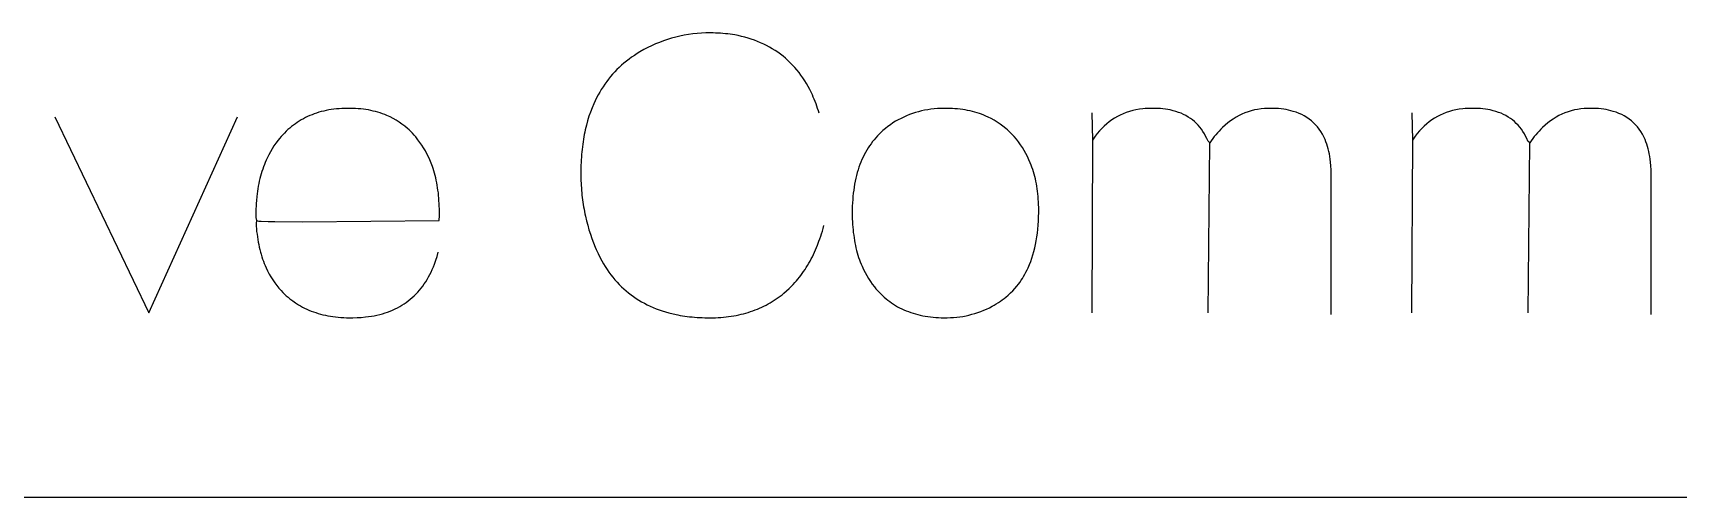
# Model space of a CAD drawing. Extents: x -148 to 148, y -92 to 92.
# Drawn here: x 36.98 to 54.84, y -92 to -86.96 of the extents above; entities that cross this region are included whole.
import ezdxf

# ---------------------------------------------------------------- set-up
doc = ezdxf.new("R2010")
doc.units = 0
doc.header["$MEASUREMENT"] = 0
doc.layers.get('0').update_dxf_attribs({"linetype": 'CONTINUOUS'})

msp = doc.modelspace()

# ---------------------------------------------------------------- linework, layer by layer
for p, q in [((43.654, -87.123), (43.612, -87.145)), ((43.696, -87.103), (43.654, -87.123)), ((43.738, -87.083), (43.696, -87.103)), ((43.781, -87.066), (43.738, -87.083)), ((43.825, -87.049), (43.781, -87.066)), ((43.869, -87.035), (43.825, -87.049)), ((43.913, -87.021), (43.869, -87.035)), ((43.958, -87.009), (43.913, -87.021)), ((44.004, -86.998), (43.958, -87.009)), ((44.05, -86.989), (44.004, -86.998)), ((44.096, -86.981), (44.05, -86.989)), ((44.143, -86.975), (44.096, -86.981)), ((44.191, -86.97), (44.143, -86.975)), ((44.239, -86.966), (44.191, -86.97)), ((44.287, -86.964), (44.239, -86.966)), ((44.337, -86.964), (44.287, -86.964)), ((44.364, -86.964), (44.337, -86.964)), ((44.391, -86.965), (44.364, -86.964)), ((44.418, -86.966), (44.391, -86.965)), ((44.445, -86.967), (44.418, -86.966)), ((44.471, -86.969), (44.445, -86.967)), ((44.497, -86.972), (44.471, -86.969)), ((44.523, -86.974), (44.497, -86.972)), ((44.549, -86.978), (44.523, -86.974)), ((44.574, -86.981), (44.549, -86.978)), ((44.599, -86.986), (44.574, -86.981)), ((44.637, -86.993), (44.599, -86.986)), ((44.673, -87.001), (44.637, -86.993)), ((44.709, -87.01), (44.673, -87.001)), ((44.744, -87.02), (44.709, -87.01)), ((44.779, -87.031), (44.744, -87.02)), ((44.813, -87.043), (44.779, -87.031)), ((44.847, -87.056), (44.813, -87.043)), ((44.88, -87.07), (44.847, -87.056)), ((44.913, -87.085), (44.88, -87.07)), ((44.944, -87.101), (44.913, -87.085)), ((44.976, -87.117), (44.944, -87.101)), ((45.006, -87.135), (44.976, -87.117)), ((45.036, -87.154), (45.006, -87.135)), ((43.371, -87.314), (43.346, -87.338)), ((43.397, -87.292), (43.371, -87.314)), ((43.424, -87.27), (43.397, -87.292)), ((43.452, -87.248), (43.424, -87.27)), ((43.48, -87.227), (43.452, -87.248)), ((43.51, -87.207), (43.48, -87.227)), ((43.539, -87.188), (43.51, -87.207)), ((43.57, -87.169), (43.539, -87.188)), ((43.612, -87.145), (43.57, -87.169)), ((45.066, -87.174), (45.036, -87.154)), ((45.095, -87.195), (45.066, -87.174)), ((45.123, -87.217), (45.095, -87.195)), ((45.15, -87.239), (45.123, -87.217)), ((45.177, -87.263), (45.15, -87.239)), ((45.202, -87.287), (45.177, -87.263)), ((45.227, -87.312), (45.202, -87.287)), ((45.251, -87.339), (45.227, -87.312)), ((43.209, -87.491), (43.189, -87.519)), ((43.23, -87.464), (43.209, -87.491)), ((43.252, -87.437), (43.23, -87.464)), ((43.274, -87.411), (43.252, -87.437)), ((43.297, -87.386), (43.274, -87.411)), ((43.321, -87.362), (43.297, -87.386)), ((43.346, -87.338), (43.321, -87.362)), ((45.274, -87.365), (45.251, -87.339)), ((45.297, -87.393), (45.274, -87.365)), ((45.318, -87.422), (45.297, -87.393)), ((45.339, -87.452), (45.318, -87.422)), ((45.359, -87.482), (45.339, -87.452)), ((45.378, -87.513), (45.359, -87.482)), ((43.1, -87.668), (43.084, -87.7)), ((43.116, -87.637), (43.1, -87.668)), ((43.133, -87.606), (43.116, -87.637)), ((43.151, -87.577), (43.133, -87.606)), ((43.17, -87.547), (43.151, -87.577)), ((43.189, -87.519), (43.17, -87.547)), ((45.397, -87.545), (45.378, -87.513)), ((45.414, -87.579), (45.397, -87.545)), ((45.431, -87.612), (45.414, -87.579)), ((45.442, -87.636), (45.431, -87.612)), ((45.452, -87.659), (45.442, -87.636)), ((45.462, -87.683), (45.452, -87.659)), ((40.011, -87.851), (39.987, -87.861)), ((40.036, -87.842), (40.011, -87.851)), ((40.061, -87.833), (40.036, -87.842)), ((40.086, -87.825), (40.061, -87.833)), ((40.112, -87.818), (40.086, -87.825)), ((40.139, -87.812), (40.112, -87.818)), ((40.165, -87.806), (40.139, -87.812)), ((40.193, -87.8), (40.165, -87.806)), ((40.22, -87.796), (40.193, -87.8)), ((40.248, -87.792), (40.22, -87.796)), ((40.277, -87.788), (40.248, -87.792)), ((40.306, -87.786), (40.277, -87.788)), ((40.335, -87.784), (40.306, -87.786)), ((40.365, -87.783), (40.335, -87.784)), ((40.395, -87.782), (40.365, -87.783)), ((40.425, -87.782), (40.395, -87.782)), ((40.455, -87.783), (40.425, -87.782)), ((40.484, -87.784), (40.455, -87.783)), ((40.512, -87.786), (40.484, -87.784)), ((40.541, -87.788), (40.512, -87.786)), ((40.568, -87.792), (40.541, -87.788)), ((40.596, -87.795), (40.568, -87.792)), ((40.623, -87.8), (40.596, -87.795)), ((40.649, -87.805), (40.623, -87.8)), ((40.676, -87.811), (40.649, -87.805)), ((40.701, -87.817), (40.676, -87.811)), ((40.727, -87.824), (40.701, -87.817)), ((40.751, -87.832), (40.727, -87.824)), ((40.776, -87.841), (40.751, -87.832)), ((40.8, -87.85), (40.776, -87.841)), ((40.824, -87.859), (40.8, -87.85)), ((43.033, -87.822), (43.017, -87.868)), ((43.05, -87.776), (43.033, -87.822)), ((43.069, -87.732), (43.05, -87.776)), ((43.084, -87.7), (43.069, -87.732)), ((45.472, -87.707), (45.462, -87.683)), ((45.481, -87.732), (45.472, -87.707)), ((45.49, -87.757), (45.481, -87.732)), ((45.498, -87.782), (45.49, -87.757)), ((45.507, -87.808), (45.498, -87.782)), ((45.514, -87.834), (45.507, -87.808)), ((46.496, -87.85), (46.465, -87.863)), ((46.527, -87.838), (46.496, -87.85)), ((46.56, -87.828), (46.527, -87.838)), ((46.593, -87.819), (46.56, -87.828)), ((46.626, -87.81), (46.593, -87.819)), ((46.66, -87.803), (46.626, -87.81)), ((46.694, -87.797), (46.66, -87.803)), ((46.729, -87.792), (46.694, -87.797)), ((46.765, -87.788), (46.729, -87.792)), ((46.801, -87.785), (46.765, -87.788)), ((46.838, -87.783), (46.801, -87.785)), ((46.875, -87.782), (46.838, -87.783)), ((46.902, -87.782), (46.875, -87.782)), ((46.932, -87.783), (46.902, -87.782)), ((46.961, -87.784), (46.932, -87.783)), ((46.989, -87.786), (46.961, -87.784)), ((47.018, -87.788), (46.989, -87.786)), ((47.046, -87.791), (47.018, -87.788)), ((47.073, -87.795), (47.046, -87.791)), ((47.1, -87.799), (47.073, -87.795)), ((47.127, -87.804), (47.1, -87.799)), ((47.153, -87.81), (47.127, -87.804)), ((47.179, -87.816), (47.153, -87.81)), ((47.205, -87.823), (47.179, -87.816)), ((47.23, -87.83), (47.205, -87.823)), ((47.254, -87.838), (47.23, -87.83)), ((47.279, -87.847), (47.254, -87.838)), ((47.303, -87.856), (47.279, -87.847)), ((48.474, -87.832), (48.481, -88.127)), ((48.816, -87.841), (48.784, -87.855)), ((48.849, -87.828), (48.816, -87.841)), ((48.883, -87.817), (48.849, -87.828)), ((48.918, -87.807), (48.883, -87.817)), ((48.954, -87.799), (48.918, -87.807)), ((48.991, -87.792), (48.954, -87.799)), ((49.028, -87.787), (48.991, -87.792)), ((49.054, -87.785), (49.028, -87.787)), ((49.08, -87.783), (49.054, -87.785)), ((49.106, -87.782), (49.08, -87.783)), ((49.133, -87.782), (49.106, -87.782)), ((49.162, -87.782), (49.133, -87.782)), ((49.191, -87.783), (49.162, -87.782)), ((49.22, -87.785), (49.191, -87.783)), ((49.247, -87.788), (49.22, -87.785)), ((49.274, -87.791), (49.247, -87.788)), ((49.3, -87.795), (49.274, -87.791)), ((49.326, -87.8), (49.3, -87.795)), ((49.357, -87.808), (49.326, -87.8)), ((49.387, -87.816), (49.357, -87.808)), ((49.416, -87.826), (49.387, -87.816)), ((49.444, -87.836), (49.416, -87.826)), ((49.471, -87.848), (49.444, -87.836)), ((49.496, -87.861), (49.471, -87.848)), ((50.104, -87.846), (50.072, -87.861)), ((50.137, -87.832), (50.104, -87.846)), ((50.17, -87.82), (50.137, -87.832)), ((50.204, -87.809), (50.17, -87.82)), ((50.239, -87.8), (50.204, -87.809)), ((50.274, -87.793), (50.239, -87.8)), ((50.311, -87.788), (50.274, -87.793)), ((50.348, -87.784), (50.311, -87.788)), ((50.385, -87.782), (50.348, -87.784)), ((50.41, -87.782), (50.385, -87.782)), ((50.441, -87.782), (50.41, -87.782)), ((50.471, -87.783), (50.441, -87.782)), ((50.5, -87.785), (50.471, -87.783)), ((50.529, -87.788), (50.5, -87.785)), ((50.557, -87.792), (50.529, -87.788)), ((50.584, -87.796), (50.557, -87.792)), ((50.61, -87.802), (50.584, -87.796)), ((50.636, -87.808), (50.61, -87.802)), ((50.661, -87.815), (50.636, -87.808)), ((50.693, -87.825), (50.661, -87.815)), ((50.724, -87.837), (50.693, -87.825)), ((50.753, -87.85), (50.724, -87.837)), ((50.781, -87.865), (50.753, -87.85)), ((51.947, -87.832), (51.954, -88.127)), ((52.289, -87.841), (52.256, -87.855)), ((52.322, -87.828), (52.289, -87.841)), ((52.356, -87.817), (52.322, -87.828)), ((52.391, -87.807), (52.356, -87.817)), ((52.427, -87.799), (52.391, -87.807)), ((52.463, -87.792), (52.427, -87.799)), ((52.501, -87.787), (52.463, -87.792)), ((52.526, -87.785), (52.501, -87.787)), ((52.552, -87.783), (52.526, -87.785)), ((52.579, -87.782), (52.552, -87.783)), ((52.606, -87.782), (52.579, -87.782)), ((52.635, -87.782), (52.606, -87.782)), ((52.664, -87.783), (52.635, -87.782)), ((52.692, -87.785), (52.664, -87.783)), ((52.72, -87.788), (52.692, -87.785)), ((52.747, -87.791), (52.72, -87.788)), ((52.773, -87.795), (52.747, -87.791)), ((52.799, -87.8), (52.773, -87.795)), ((52.83, -87.808), (52.799, -87.8)), ((52.86, -87.816), (52.83, -87.808)), ((52.889, -87.826), (52.86, -87.816)), ((52.916, -87.836), (52.889, -87.826)), ((52.943, -87.848), (52.916, -87.836)), ((52.969, -87.861), (52.943, -87.848)), ((53.576, -87.846), (53.544, -87.861)), ((53.609, -87.832), (53.576, -87.846)), ((53.643, -87.82), (53.609, -87.832)), ((53.677, -87.809), (53.643, -87.82)), ((53.712, -87.8), (53.677, -87.809)), ((53.747, -87.793), (53.712, -87.8)), ((53.783, -87.788), (53.747, -87.793)), ((53.82, -87.784), (53.783, -87.788)), ((53.858, -87.782), (53.82, -87.784)), ((53.883, -87.782), (53.858, -87.782)), ((53.914, -87.782), (53.883, -87.782)), ((53.944, -87.783), (53.914, -87.782)), ((53.973, -87.785), (53.944, -87.783)), ((54.002, -87.788), (53.973, -87.785)), ((54.03, -87.792), (54.002, -87.788)), ((54.057, -87.796), (54.03, -87.792)), ((54.083, -87.802), (54.057, -87.796)), ((54.109, -87.808), (54.083, -87.802)), ((54.134, -87.815), (54.109, -87.808)), ((54.166, -87.825), (54.134, -87.815)), ((54.196, -87.837), (54.166, -87.825)), ((54.226, -87.85), (54.196, -87.837)), ((54.254, -87.865), (54.226, -87.85)), ((37.22, -87.873), (38.239, -90)), ((38.239, -90), (39.201, -87.873)), ((39.749, -88.013), (39.73, -88.031)), ((39.769, -87.996), (39.749, -88.013)), ((39.789, -87.98), (39.769, -87.996)), ((39.809, -87.964), (39.789, -87.98)), ((39.83, -87.949), (39.809, -87.964)), ((39.851, -87.934), (39.83, -87.949)), ((39.872, -87.92), (39.851, -87.934)), ((39.895, -87.907), (39.872, -87.92)), ((39.917, -87.895), (39.895, -87.907)), ((39.94, -87.883), (39.917, -87.895)), ((39.963, -87.872), (39.94, -87.883)), ((39.987, -87.861), (39.963, -87.872)), ((40.858, -87.875), (40.824, -87.859)), ((40.892, -87.892), (40.858, -87.875)), ((40.925, -87.911), (40.892, -87.892)), ((40.956, -87.931), (40.925, -87.911)), ((40.987, -87.953), (40.956, -87.931)), ((41.017, -87.976), (40.987, -87.953)), ((41.046, -88), (41.017, -87.976)), ((41.065, -88.017), (41.046, -88)), ((41.084, -88.035), (41.065, -88.017)), ((42.977, -88.015), (42.971, -88.04)), ((42.983, -87.99), (42.977, -88.015)), ((42.989, -87.965), (42.983, -87.99)), ((43.002, -87.916), (42.989, -87.965)), ((43.017, -87.868), (43.002, -87.916)), ((46.208, -88.023), (46.187, -88.042)), ((46.234, -88.001), (46.208, -88.023)), ((46.261, -87.98), (46.234, -88.001)), ((46.288, -87.96), (46.261, -87.98)), ((46.316, -87.941), (46.288, -87.96)), ((46.345, -87.923), (46.316, -87.941)), ((46.374, -87.907), (46.345, -87.923)), ((46.404, -87.891), (46.374, -87.907)), ((46.434, -87.876), (46.404, -87.891)), ((46.465, -87.863), (46.434, -87.876)), ((47.326, -87.866), (47.303, -87.856)), ((47.349, -87.877), (47.326, -87.866)), ((47.383, -87.894), (47.349, -87.877)), ((47.416, -87.912), (47.383, -87.894)), ((47.448, -87.932), (47.416, -87.912)), ((47.48, -87.953), (47.448, -87.932)), ((47.51, -87.976), (47.48, -87.953)), ((47.54, -87.999), (47.51, -87.976)), ((47.559, -88.016), (47.54, -87.999)), ((47.577, -88.034), (47.559, -88.016)), ((48.558, -88.026), (48.534, -88.055)), ((48.583, -87.999), (48.558, -88.026)), ((48.609, -87.974), (48.583, -87.999)), ((48.636, -87.95), (48.609, -87.974)), ((48.664, -87.928), (48.636, -87.95)), ((48.692, -87.907), (48.664, -87.928)), ((48.722, -87.888), (48.692, -87.907)), ((48.752, -87.871), (48.722, -87.888)), ((48.784, -87.855), (48.752, -87.871)), ((49.521, -87.876), (49.496, -87.861)), ((49.545, -87.891), (49.521, -87.876)), ((49.567, -87.908), (49.545, -87.891)), ((49.589, -87.926), (49.567, -87.908)), ((49.609, -87.945), (49.589, -87.926)), ((49.629, -87.965), (49.609, -87.945)), ((49.647, -87.986), (49.629, -87.965)), ((49.665, -88.009), (49.647, -87.986)), ((49.681, -88.033), (49.665, -88.009)), ((49.857, -88.028), (49.839, -88.047)), ((49.875, -88.009), (49.857, -88.028)), ((49.893, -87.991), (49.875, -88.009)), ((49.921, -87.965), (49.893, -87.991)), ((49.95, -87.941), (49.921, -87.965)), ((49.979, -87.918), (49.95, -87.941)), ((50.009, -87.898), (49.979, -87.918)), ((50.04, -87.879), (50.009, -87.898)), ((50.072, -87.861), (50.04, -87.879)), ((50.808, -87.881), (50.781, -87.865)), ((50.834, -87.899), (50.808, -87.881)), ((50.858, -87.918), (50.834, -87.899)), ((50.881, -87.938), (50.858, -87.918)), ((50.903, -87.96), (50.881, -87.938)), ((50.923, -87.983), (50.903, -87.96)), ((50.942, -88.008), (50.923, -87.983)), ((50.96, -88.034), (50.942, -88.008)), ((52.031, -88.026), (52.007, -88.055)), ((52.056, -87.999), (52.031, -88.026)), ((52.082, -87.974), (52.056, -87.999)), ((52.109, -87.95), (52.082, -87.974)), ((52.136, -87.928), (52.109, -87.95)), ((52.165, -87.907), (52.136, -87.928)), ((52.195, -87.888), (52.165, -87.907)), ((52.225, -87.871), (52.195, -87.888)), ((52.256, -87.855), (52.225, -87.871)), ((52.994, -87.876), (52.969, -87.861)), ((53.017, -87.891), (52.994, -87.876)), ((53.04, -87.908), (53.017, -87.891)), ((53.062, -87.926), (53.04, -87.908)), ((53.082, -87.945), (53.062, -87.926)), ((53.102, -87.965), (53.082, -87.945)), ((53.12, -87.986), (53.102, -87.965)), ((53.137, -88.009), (53.12, -87.986)), ((53.154, -88.033), (53.137, -88.009)), ((53.329, -88.028), (53.312, -88.047)), ((53.347, -88.009), (53.329, -88.028)), ((53.366, -87.991), (53.347, -88.009)), ((53.394, -87.965), (53.366, -87.991)), ((53.423, -87.941), (53.394, -87.965)), ((53.452, -87.918), (53.423, -87.941)), ((53.482, -87.898), (53.452, -87.918)), ((53.513, -87.879), (53.482, -87.898)), ((53.544, -87.861), (53.513, -87.879)), ((54.281, -87.881), (54.254, -87.865)), ((54.307, -87.899), (54.281, -87.881)), ((54.331, -87.918), (54.307, -87.899)), ((54.354, -87.938), (54.331, -87.918)), ((54.376, -87.96), (54.354, -87.938)), ((54.396, -87.983), (54.376, -87.96)), ((54.415, -88.008), (54.396, -87.983)), ((54.433, -88.034), (54.415, -88.008)), ((39.598, -88.19), (39.578, -88.222)), ((39.62, -88.159), (39.598, -88.19)), ((39.642, -88.129), (39.62, -88.159)), ((39.658, -88.109), (39.642, -88.129)), ((39.675, -88.089), (39.658, -88.109)), ((39.693, -88.069), (39.675, -88.089)), ((39.711, -88.05), (39.693, -88.069)), ((39.73, -88.031), (39.711, -88.05)), ((41.102, -88.053), (41.084, -88.035)), ((41.119, -88.072), (41.102, -88.053)), ((41.136, -88.092), (41.119, -88.072)), ((41.161, -88.122), (41.136, -88.092)), ((41.182, -88.151), (41.161, -88.122)), ((41.203, -88.181), (41.182, -88.151)), ((41.222, -88.211), (41.203, -88.181)), ((42.945, -88.199), (42.942, -88.227)), ((42.949, -88.172), (42.945, -88.199)), ((42.953, -88.145), (42.949, -88.172)), ((42.957, -88.118), (42.953, -88.145)), ((42.961, -88.092), (42.957, -88.118)), ((42.966, -88.066), (42.961, -88.092)), ((42.971, -88.04), (42.966, -88.066)), ((46.062, -88.188), (46.046, -88.212)), ((46.078, -88.166), (46.062, -88.188)), ((46.094, -88.143), (46.078, -88.166)), ((46.112, -88.122), (46.094, -88.143)), ((46.129, -88.101), (46.112, -88.122)), ((46.148, -88.081), (46.129, -88.101)), ((46.167, -88.061), (46.148, -88.081)), ((46.187, -88.042), (46.167, -88.061)), ((47.596, -88.052), (47.577, -88.034)), ((47.614, -88.07), (47.596, -88.052)), ((47.631, -88.089), (47.614, -88.07)), ((47.656, -88.118), (47.631, -88.089)), ((47.679, -88.147), (47.656, -88.118)), ((47.701, -88.177), (47.679, -88.147)), ((47.721, -88.208), (47.701, -88.177)), ((47.741, -88.239), (47.721, -88.208)), ((48.481, -88.127), (48.473, -90)), ((48.496, -88.105), (48.481, -88.127)), ((48.511, -88.085), (48.496, -88.105)), ((48.534, -88.055), (48.511, -88.085)), ((49.696, -88.057), (49.681, -88.033)), ((49.71, -88.084), (49.696, -88.057)), ((49.724, -88.111), (49.71, -88.084)), ((49.736, -88.139), (49.724, -88.111)), ((49.755, -88.157), (49.736, -88.139)), ((49.739, -90), (49.755, -88.157)), ((49.771, -88.134), (49.755, -88.157)), ((49.788, -88.111), (49.771, -88.134)), ((49.804, -88.089), (49.788, -88.111)), ((49.822, -88.068), (49.804, -88.089)), ((49.839, -88.047), (49.822, -88.068)), ((50.977, -88.062), (50.96, -88.034)), ((50.992, -88.091), (50.977, -88.062)), ((51.006, -88.121), (50.992, -88.091)), ((51.016, -88.145), (51.006, -88.121)), ((51.024, -88.17), (51.016, -88.145)), ((51.033, -88.195), (51.024, -88.17)), ((51.04, -88.222), (51.033, -88.195)), ((51.954, -88.127), (51.946, -90)), ((51.969, -88.105), (51.954, -88.127)), ((51.984, -88.085), (51.969, -88.105)), ((52.007, -88.055), (51.984, -88.085)), ((53.169, -88.057), (53.154, -88.033)), ((53.183, -88.084), (53.169, -88.057)), ((53.196, -88.111), (53.183, -88.084)), ((53.208, -88.139), (53.196, -88.111)), ((53.228, -88.157), (53.208, -88.139)), ((53.212, -90), (53.228, -88.157)), ((53.244, -88.134), (53.228, -88.157)), ((53.26, -88.111), (53.244, -88.134)), ((53.277, -88.089), (53.26, -88.111)), ((53.294, -88.068), (53.277, -88.089)), ((53.312, -88.047), (53.294, -88.068)), ((54.45, -88.062), (54.433, -88.034)), ((54.465, -88.091), (54.45, -88.062)), ((54.479, -88.121), (54.465, -88.091)), ((54.488, -88.145), (54.479, -88.121)), ((54.497, -88.17), (54.488, -88.145)), ((54.505, -88.195), (54.497, -88.17)), ((54.513, -88.222), (54.505, -88.195)), ((39.503, -88.368), (39.494, -88.393)), ((39.513, -88.345), (39.503, -88.368)), ((39.524, -88.322), (39.513, -88.345)), ((39.541, -88.287), (39.524, -88.322)), ((39.559, -88.254), (39.541, -88.287)), ((39.578, -88.222), (39.559, -88.254)), ((41.241, -88.243), (41.222, -88.211)), ((41.258, -88.275), (41.241, -88.243)), ((41.274, -88.308), (41.258, -88.275)), ((41.29, -88.342), (41.274, -88.308)), ((41.304, -88.377), (41.29, -88.342)), ((41.317, -88.412), (41.304, -88.377)), ((42.931, -88.368), (42.93, -88.397)), ((42.933, -88.339), (42.931, -88.368)), ((42.935, -88.311), (42.933, -88.339)), ((42.937, -88.282), (42.935, -88.311)), ((42.939, -88.254), (42.937, -88.282)), ((42.942, -88.227), (42.939, -88.254)), ((45.968, -88.365), (45.957, -88.392)), ((45.98, -88.338), (45.968, -88.365)), ((45.992, -88.311), (45.98, -88.338)), ((46.004, -88.286), (45.992, -88.311)), ((46.018, -88.26), (46.004, -88.286)), ((46.032, -88.236), (46.018, -88.26)), ((46.046, -88.212), (46.032, -88.236)), ((47.759, -88.271), (47.741, -88.239)), ((47.776, -88.305), (47.759, -88.271)), ((47.792, -88.339), (47.776, -88.305)), ((47.807, -88.373), (47.792, -88.339)), ((47.817, -88.397), (47.807, -88.373)), ((51.047, -88.249), (51.04, -88.222)), ((51.053, -88.277), (51.047, -88.249)), ((51.058, -88.305), (51.053, -88.277)), ((51.062, -88.335), (51.058, -88.305)), ((51.066, -88.365), (51.062, -88.335)), ((51.07, -88.407), (51.066, -88.365)), ((54.519, -88.249), (54.513, -88.222)), ((54.525, -88.277), (54.519, -88.249)), ((54.531, -88.305), (54.525, -88.277)), ((54.535, -88.335), (54.531, -88.305)), ((54.539, -88.365), (54.535, -88.335)), ((54.543, -88.407), (54.539, -88.365)), ((39.446, -88.545), (39.439, -88.571)), ((39.452, -88.518), (39.446, -88.545)), ((39.46, -88.492), (39.452, -88.518)), ((39.467, -88.467), (39.46, -88.492)), ((39.476, -88.442), (39.467, -88.467)), ((39.484, -88.417), (39.476, -88.442)), ((39.494, -88.393), (39.484, -88.417)), ((41.325, -88.436), (41.317, -88.412)), ((41.333, -88.461), (41.325, -88.436)), ((41.34, -88.486), (41.333, -88.461)), ((41.347, -88.511), (41.34, -88.486)), ((41.354, -88.537), (41.347, -88.511)), ((41.359, -88.563), (41.354, -88.537)), ((41.365, -88.589), (41.359, -88.563)), ((42.93, -88.397), (42.929, -88.427)), ((42.929, -88.427), (42.929, -88.457)), ((42.929, -88.457), (42.929, -88.487)), ((42.929, -88.487), (42.929, -88.513)), ((42.929, -88.513), (42.929, -88.54)), ((42.929, -88.54), (42.93, -88.567)), ((45.913, -88.54), (45.907, -88.571)), ((45.921, -88.509), (45.913, -88.54)), ((45.929, -88.479), (45.921, -88.509)), ((45.938, -88.45), (45.929, -88.479)), ((45.947, -88.421), (45.938, -88.45)), ((45.957, -88.392), (45.947, -88.421)), ((47.825, -88.421), (47.817, -88.397)), ((47.834, -88.446), (47.825, -88.421)), ((47.841, -88.47), (47.834, -88.446)), ((47.849, -88.496), (47.841, -88.47)), ((47.856, -88.521), (47.849, -88.496)), ((47.862, -88.547), (47.856, -88.521)), ((47.868, -88.574), (47.862, -88.547)), ((51.073, -88.45), (51.07, -88.407)), ((51.074, -88.494), (51.073, -88.45)), ((51.074, -90.018), (51.074, -88.494)), ((54.545, -88.45), (54.543, -88.407)), ((54.547, -88.494), (54.545, -88.45)), ((54.547, -90.018), (54.547, -88.494)), ((39.412, -88.739), (39.407, -88.783)), ((39.415, -88.71), (39.412, -88.739)), ((39.419, -88.682), (39.415, -88.71)), ((39.423, -88.654), (39.419, -88.682)), ((39.428, -88.626), (39.423, -88.654)), ((39.433, -88.598), (39.428, -88.626)), ((39.439, -88.571), (39.433, -88.598)), ((41.37, -88.616), (41.365, -88.589)), ((41.374, -88.643), (41.37, -88.616)), ((41.378, -88.67), (41.374, -88.643)), ((41.382, -88.698), (41.378, -88.67)), ((41.385, -88.726), (41.382, -88.698)), ((41.387, -88.755), (41.385, -88.726)), ((42.93, -88.567), (42.931, -88.593)), ((42.931, -88.593), (42.932, -88.62)), ((42.932, -88.62), (42.934, -88.646)), ((42.934, -88.646), (42.936, -88.672)), ((42.936, -88.672), (42.938, -88.698)), ((42.938, -88.698), (42.941, -88.724)), ((42.941, -88.724), (42.944, -88.75)), ((45.882, -88.737), (45.879, -88.772)), ((45.886, -88.703), (45.882, -88.737)), ((45.89, -88.669), (45.886, -88.703)), ((45.895, -88.636), (45.89, -88.669)), ((45.9, -88.603), (45.895, -88.636)), ((45.907, -88.571), (45.9, -88.603)), ((47.873, -88.6), (47.868, -88.574)), ((47.878, -88.627), (47.873, -88.6)), ((47.882, -88.655), (47.878, -88.627)), ((47.886, -88.682), (47.882, -88.655)), ((47.889, -88.711), (47.886, -88.682)), ((47.892, -88.739), (47.889, -88.711)), ((47.894, -88.768), (47.892, -88.739)), ((39.402, -88.905), (39.401, -88.937)), ((39.404, -88.844), (39.402, -88.874)), ((39.402, -88.874), (39.402, -88.905)), ((39.405, -88.813), (39.404, -88.844)), ((39.407, -88.783), (39.405, -88.813)), ((41.389, -88.784), (41.387, -88.755)), ((41.391, -88.813), (41.389, -88.784)), ((41.392, -88.842), (41.391, -88.813)), ((41.393, -88.872), (41.392, -88.842)), ((41.393, -88.903), (41.393, -88.872)), ((41.393, -88.943), (41.393, -88.903)), ((42.944, -88.75), (42.947, -88.775)), ((42.947, -88.775), (42.951, -88.801)), ((42.951, -88.801), (42.954, -88.826)), ((42.954, -88.826), (42.959, -88.852)), ((42.959, -88.852), (42.963, -88.877)), ((42.963, -88.877), (42.968, -88.902)), ((42.968, -88.902), (42.973, -88.927)), ((45.875, -88.844), (45.874, -88.881)), ((45.874, -88.881), (45.874, -88.918)), ((45.874, -88.918), (45.874, -88.95)), ((45.877, -88.808), (45.875, -88.844)), ((45.879, -88.772), (45.877, -88.808)), ((47.896, -88.797), (47.894, -88.768)), ((47.897, -88.827), (47.896, -88.797)), ((47.898, -88.857), (47.897, -88.827)), ((47.897, -88.958), (47.898, -88.911)), ((47.898, -88.911), (47.898, -88.857)), ((39.401, -88.937), (39.402, -88.968)), ((39.402, -88.968), (39.408, -89)), ((39.408, -89), (39.404, -89.03)), ((39.404, -89.03), (39.405, -89.06)), ((39.405, -89.06), (39.408, -89.09)), ((39.408, -89), (39.433, -89.005)), ((39.408, -89.09), (39.41, -89.12)), ((39.433, -89.005), (39.459, -89.007)), ((39.459, -89.007), (39.535, -89.01)), ((39.535, -89.01), (39.606, -89.011)), ((39.606, -89.011), (39.909, -89.013)), ((39.909, -89.013), (41.391, -89)), ((41.391, -89), (41.393, -88.943)), ((42.973, -88.927), (42.978, -88.952)), ((42.978, -88.952), (42.99, -89.001)), ((42.99, -89.001), (43.003, -89.05)), ((43.003, -89.05), (43.017, -89.099)), ((43.017, -89.099), (43.032, -89.147)), ((45.55, -89.114), (45.558, -89.085)), ((45.558, -89.085), (45.565, -89.055)), ((45.874, -88.95), (45.875, -88.981)), ((45.875, -88.981), (45.876, -89.012)), ((45.876, -89.012), (45.878, -89.042)), ((45.878, -89.042), (45.88, -89.072)), ((45.88, -89.072), (45.883, -89.101)), ((45.883, -89.101), (45.886, -89.13)), ((47.884, -89.135), (47.889, -89.092)), ((47.889, -89.092), (47.892, -89.048)), ((47.892, -89.048), (47.895, -89.004)), ((47.895, -89.004), (47.897, -88.958)), ((39.41, -89.12), (39.414, -89.149)), ((39.414, -89.149), (39.418, -89.177)), ((39.418, -89.177), (39.422, -89.206)), ((39.422, -89.206), (39.427, -89.233)), ((39.427, -89.233), (39.432, -89.261)), ((39.432, -89.261), (39.438, -89.288)), ((43.032, -89.147), (43.048, -89.194)), ((43.048, -89.194), (43.066, -89.241)), ((43.066, -89.241), (43.085, -89.288)), ((45.488, -89.292), (45.498, -89.265)), ((45.498, -89.265), (45.513, -89.225)), ((45.513, -89.225), (45.523, -89.198)), ((45.523, -89.198), (45.532, -89.17)), ((45.532, -89.17), (45.541, -89.142)), ((45.541, -89.142), (45.55, -89.114)), ((45.886, -89.13), (45.89, -89.159)), ((45.89, -89.159), (45.894, -89.188)), ((45.894, -89.188), (45.898, -89.216)), ((45.898, -89.216), (45.903, -89.243)), ((45.903, -89.243), (45.909, -89.27)), ((45.909, -89.27), (45.915, -89.297)), ((47.855, -89.297), (47.864, -89.258)), ((47.864, -89.258), (47.871, -89.218)), ((47.871, -89.218), (47.878, -89.177)), ((47.878, -89.177), (47.884, -89.135)), ((39.438, -89.288), (39.444, -89.314)), ((39.444, -89.314), (39.451, -89.341)), ((39.451, -89.341), (39.458, -89.366)), ((39.458, -89.366), (39.466, -89.392)), ((39.466, -89.392), (39.474, -89.417)), ((39.474, -89.417), (39.483, -89.441)), ((39.483, -89.441), (39.492, -89.465)), ((41.34, -89.471), (41.355, -89.43)), ((41.355, -89.43), (41.369, -89.388)), ((41.369, -89.388), (41.381, -89.344)), ((43.085, -89.288), (43.095, -89.312)), ((43.095, -89.312), (43.106, -89.335)), ((43.106, -89.335), (43.117, -89.358)), ((43.117, -89.358), (43.139, -89.403)), ((43.139, -89.403), (43.157, -89.436)), ((43.157, -89.436), (43.175, -89.468)), ((45.404, -89.463), (45.417, -89.44)), ((45.417, -89.44), (45.43, -89.416)), ((45.43, -89.416), (45.442, -89.392)), ((45.442, -89.392), (45.454, -89.368)), ((45.454, -89.368), (45.466, -89.343)), ((45.466, -89.343), (45.477, -89.317)), ((45.477, -89.317), (45.488, -89.292)), ((45.915, -89.297), (45.922, -89.323)), ((45.922, -89.323), (45.929, -89.349)), ((45.929, -89.349), (45.936, -89.375)), ((45.936, -89.375), (45.944, -89.4)), ((45.944, -89.4), (45.953, -89.425)), ((45.953, -89.425), (45.962, -89.449)), ((45.962, -89.449), (45.971, -89.473)), ((47.798, -89.477), (47.811, -89.443)), ((47.811, -89.443), (47.823, -89.408)), ((47.823, -89.408), (47.835, -89.372)), ((47.835, -89.372), (47.845, -89.335)), ((47.845, -89.335), (47.855, -89.297)), ((39.492, -89.465), (39.502, -89.489)), ((39.502, -89.489), (39.513, -89.512)), ((39.513, -89.512), (39.529, -89.546)), ((39.529, -89.546), (39.547, -89.58)), ((39.547, -89.58), (39.565, -89.612)), ((39.565, -89.612), (39.585, -89.643)), ((41.261, -89.638), (41.276, -89.612)), ((41.276, -89.612), (41.29, -89.585)), ((41.29, -89.585), (41.303, -89.558)), ((41.303, -89.558), (41.316, -89.53)), ((41.316, -89.53), (41.329, -89.501)), ((41.329, -89.501), (41.34, -89.471)), ((43.175, -89.468), (43.194, -89.499)), ((43.194, -89.499), (43.214, -89.529)), ((43.214, -89.529), (43.234, -89.558)), ((43.234, -89.558), (43.255, -89.587)), ((43.255, -89.587), (43.277, -89.614)), ((43.277, -89.614), (43.299, -89.641)), ((45.268, -89.654), (45.285, -89.635)), ((45.285, -89.635), (45.301, -89.615)), ((45.301, -89.615), (45.317, -89.594)), ((45.317, -89.594), (45.332, -89.574)), ((45.332, -89.574), (45.347, -89.552)), ((45.347, -89.552), (45.362, -89.531)), ((45.362, -89.531), (45.376, -89.509)), ((45.376, -89.509), (45.39, -89.486)), ((45.39, -89.486), (45.404, -89.463)), ((45.971, -89.473), (45.981, -89.496)), ((45.981, -89.496), (45.997, -89.531)), ((45.997, -89.531), (46.014, -89.565)), ((46.014, -89.565), (46.032, -89.597)), ((46.032, -89.597), (46.051, -89.629)), ((46.051, -89.629), (46.071, -89.66)), ((47.707, -89.648), (47.721, -89.627)), ((47.721, -89.627), (47.734, -89.605)), ((47.734, -89.605), (47.747, -89.582)), ((47.747, -89.582), (47.76, -89.559)), ((47.76, -89.559), (47.772, -89.535)), ((47.772, -89.535), (47.783, -89.511)), ((47.783, -89.511), (47.798, -89.477)), ((39.585, -89.643), (39.606, -89.674)), ((39.606, -89.674), (39.628, -89.703)), ((39.628, -89.703), (39.652, -89.732)), ((39.652, -89.732), (39.677, -89.76)), ((39.677, -89.76), (39.695, -89.779)), ((39.695, -89.779), (39.713, -89.797)), ((39.713, -89.797), (39.732, -89.815)), ((39.732, -89.815), (39.751, -89.831)), ((41.12, -89.817), (41.139, -89.797)), ((41.139, -89.797), (41.159, -89.777)), ((41.159, -89.777), (41.177, -89.756)), ((41.177, -89.756), (41.195, -89.734)), ((41.195, -89.734), (41.213, -89.711)), ((41.213, -89.711), (41.229, -89.687)), ((41.229, -89.687), (41.245, -89.663)), ((41.245, -89.663), (41.261, -89.638)), ((43.299, -89.641), (43.322, -89.667)), ((43.322, -89.667), (43.346, -89.692)), ((43.346, -89.692), (43.37, -89.717)), ((43.37, -89.717), (43.395, -89.74)), ((43.395, -89.74), (43.421, -89.763)), ((43.421, -89.763), (43.447, -89.784)), ((43.447, -89.784), (43.474, -89.805)), ((43.474, -89.805), (43.501, -89.825)), ((45.091, -89.82), (45.112, -89.804)), ((45.112, -89.804), (45.132, -89.787)), ((45.132, -89.787), (45.161, -89.763)), ((45.161, -89.763), (45.189, -89.737)), ((45.189, -89.737), (45.216, -89.71)), ((45.216, -89.71), (45.234, -89.692)), ((45.234, -89.692), (45.251, -89.673)), ((45.251, -89.673), (45.268, -89.654)), ((46.071, -89.66), (46.092, -89.69)), ((46.092, -89.69), (46.115, -89.719)), ((46.115, -89.719), (46.131, -89.739)), ((46.131, -89.739), (46.148, -89.759)), ((46.148, -89.759), (46.166, -89.778)), ((46.166, -89.778), (46.184, -89.796)), ((46.184, -89.796), (46.202, -89.814)), ((46.202, -89.814), (46.221, -89.831)), ((47.543, -89.83), (47.568, -89.808)), ((47.568, -89.808), (47.593, -89.785)), ((47.593, -89.785), (47.617, -89.761)), ((47.617, -89.761), (47.639, -89.736)), ((47.639, -89.736), (47.661, -89.71)), ((47.661, -89.71), (47.677, -89.69)), ((47.677, -89.69), (47.692, -89.67)), ((47.692, -89.67), (47.707, -89.648)), ((39.751, -89.831), (39.77, -89.848)), ((39.77, -89.848), (39.801, -89.871)), ((39.801, -89.871), (39.832, -89.893)), ((39.832, -89.893), (39.864, -89.913)), ((39.864, -89.913), (39.886, -89.926)), ((39.886, -89.926), (39.908, -89.938)), ((39.908, -89.938), (39.931, -89.95)), ((39.931, -89.95), (39.954, -89.961)), ((39.954, -89.961), (39.978, -89.971)), ((39.978, -89.971), (40.002, -89.981)), ((40.002, -89.981), (40.026, -89.99)), ((40.026, -89.99), (40.051, -89.999)), ((40.804, -90.001), (40.832, -89.992)), ((40.832, -89.992), (40.86, -89.982)), ((40.86, -89.982), (40.886, -89.971)), ((40.886, -89.971), (40.913, -89.959)), ((40.913, -89.959), (40.938, -89.946)), ((40.938, -89.946), (40.963, -89.933)), ((40.963, -89.933), (40.987, -89.919)), ((40.987, -89.919), (41.011, -89.904)), ((41.011, -89.904), (41.034, -89.888)), ((41.034, -89.888), (41.056, -89.871)), ((41.056, -89.871), (41.078, -89.854)), ((41.078, -89.854), (41.099, -89.836)), ((41.099, -89.836), (41.12, -89.817)), ((43.501, -89.825), (43.529, -89.845)), ((43.529, -89.845), (43.558, -89.863)), ((43.558, -89.863), (43.588, -89.88)), ((43.588, -89.88), (43.618, -89.897)), ((43.618, -89.897), (43.649, -89.913)), ((43.649, -89.913), (43.68, -89.928)), ((43.68, -89.928), (43.712, -89.942)), ((43.712, -89.942), (43.745, -89.956)), ((43.745, -89.956), (43.779, -89.968)), ((43.779, -89.968), (43.813, -89.98)), ((43.813, -89.98), (43.848, -89.991)), ((43.848, -89.991), (43.883, -90)), ((44.746, -89.996), (44.771, -89.988)), ((44.771, -89.988), (44.796, -89.979)), ((44.796, -89.979), (44.82, -89.97)), ((44.82, -89.97), (44.845, -89.96)), ((44.845, -89.96), (44.869, -89.95)), ((44.869, -89.95), (44.892, -89.94)), ((44.892, -89.94), (44.916, -89.928)), ((44.916, -89.928), (44.939, -89.917)), ((44.939, -89.917), (44.961, -89.904)), ((44.961, -89.904), (44.984, -89.892)), ((44.984, -89.892), (45.006, -89.878)), ((45.006, -89.878), (45.028, -89.864)), ((45.028, -89.864), (45.049, -89.85)), ((45.049, -89.85), (45.07, -89.835)), ((45.07, -89.835), (45.091, -89.82)), ((46.221, -89.831), (46.241, -89.848)), ((46.241, -89.848), (46.261, -89.864)), ((46.261, -89.864), (46.281, -89.879)), ((46.281, -89.879), (46.302, -89.894)), ((46.302, -89.894), (46.323, -89.908)), ((46.323, -89.908), (46.345, -89.921)), ((46.345, -89.921), (46.367, -89.934)), ((46.367, -89.934), (46.389, -89.946)), ((46.389, -89.946), (46.412, -89.957)), ((46.412, -89.957), (46.436, -89.968)), ((46.436, -89.968), (46.46, -89.978)), ((46.46, -89.978), (46.484, -89.988)), ((46.484, -89.988), (46.509, -89.997)), ((47.238, -89.997), (47.27, -89.986)), ((47.27, -89.986), (47.301, -89.973)), ((47.301, -89.973), (47.332, -89.96)), ((47.332, -89.96), (47.363, -89.945)), ((47.363, -89.945), (47.393, -89.93)), ((47.393, -89.93), (47.416, -89.917)), ((47.416, -89.917), (47.438, -89.904)), ((47.438, -89.904), (47.46, -89.89)), ((47.46, -89.89), (47.482, -89.876)), ((47.482, -89.876), (47.502, -89.861)), ((47.502, -89.861), (47.523, -89.846)), ((47.523, -89.846), (47.543, -89.83)), ((40.051, -89.999), (40.077, -90.007)), ((40.077, -90.007), (40.103, -90.014)), ((40.103, -90.014), (40.129, -90.021)), ((40.129, -90.021), (40.156, -90.027)), ((40.156, -90.027), (40.183, -90.032)), ((40.183, -90.032), (40.21, -90.037)), ((40.21, -90.037), (40.238, -90.042)), ((40.238, -90.042), (40.267, -90.045)), ((40.267, -90.045), (40.296, -90.048)), ((40.296, -90.048), (40.325, -90.051)), ((40.325, -90.051), (40.355, -90.053)), ((40.355, -90.053), (40.385, -90.054)), ((40.385, -90.054), (40.415, -90.054)), ((40.415, -90.054), (40.455, -90.054)), ((40.455, -90.054), (40.501, -90.053)), ((40.501, -90.053), (40.546, -90.05)), ((40.546, -90.05), (40.59, -90.046)), ((40.59, -90.046), (40.623, -90.042)), ((40.623, -90.042), (40.655, -90.037)), ((40.655, -90.037), (40.686, -90.032)), ((40.686, -90.032), (40.716, -90.025)), ((40.716, -90.025), (40.746, -90.018)), ((40.746, -90.018), (40.776, -90.01)), ((40.776, -90.01), (40.804, -90.001)), ((43.883, -90), (43.931, -90.012)), ((43.931, -90.012), (43.981, -90.023)), ((43.981, -90.023), (44.006, -90.028)), ((44.006, -90.028), (44.031, -90.032)), ((44.031, -90.032), (44.057, -90.036)), ((44.057, -90.036), (44.083, -90.039)), ((44.083, -90.039), (44.109, -90.043)), ((44.109, -90.043), (44.136, -90.045)), ((44.136, -90.045), (44.163, -90.048)), ((44.163, -90.048), (44.19, -90.05)), ((44.19, -90.05), (44.217, -90.052)), ((44.217, -90.052), (44.245, -90.053)), ((44.245, -90.053), (44.273, -90.054)), ((44.273, -90.054), (44.302, -90.054)), ((44.302, -90.054), (44.33, -90.055)), ((44.33, -90.055), (44.36, -90.054)), ((44.36, -90.054), (44.39, -90.054)), ((44.39, -90.054), (44.419, -90.052)), ((44.419, -90.052), (44.448, -90.05)), ((44.448, -90.05), (44.477, -90.048)), ((44.477, -90.048), (44.505, -90.045)), ((44.505, -90.045), (44.533, -90.042)), ((44.533, -90.042), (44.56, -90.038)), ((44.56, -90.038), (44.588, -90.033)), ((44.588, -90.033), (44.615, -90.028)), ((44.615, -90.028), (44.642, -90.023)), ((44.642, -90.023), (44.668, -90.017)), ((44.668, -90.017), (44.694, -90.01)), ((44.694, -90.01), (44.72, -90.003)), ((44.72, -90.003), (44.746, -89.996)), ((46.509, -89.997), (46.534, -90.005)), ((46.534, -90.005), (46.56, -90.012)), ((46.56, -90.012), (46.586, -90.019)), ((46.586, -90.019), (46.613, -90.026)), ((46.613, -90.026), (46.64, -90.032)), ((46.64, -90.032), (46.667, -90.037)), ((46.667, -90.037), (46.695, -90.041)), ((46.695, -90.041), (46.723, -90.045)), ((46.723, -90.045), (46.752, -90.048)), ((46.752, -90.048), (46.781, -90.051)), ((46.781, -90.051), (46.811, -90.053)), ((46.811, -90.053), (46.841, -90.054)), ((46.841, -90.054), (46.872, -90.054)), ((46.872, -90.054), (46.905, -90.054)), ((46.905, -90.054), (46.939, -90.053)), ((46.939, -90.053), (46.974, -90.051)), ((46.974, -90.051), (47.008, -90.048)), ((47.008, -90.048), (47.042, -90.044)), ((47.042, -90.044), (47.075, -90.039)), ((47.075, -90.039), (47.109, -90.033)), ((47.109, -90.033), (47.141, -90.025)), ((47.141, -90.025), (47.174, -90.017)), ((47.174, -90.017), (47.206, -90.008)), ((47.206, -90.008), (47.238, -89.997)), ((-147.999, -92), (147.999, -92))]:
    msp.add_line(p, q)

doc.saveas('drawing.dxf')
